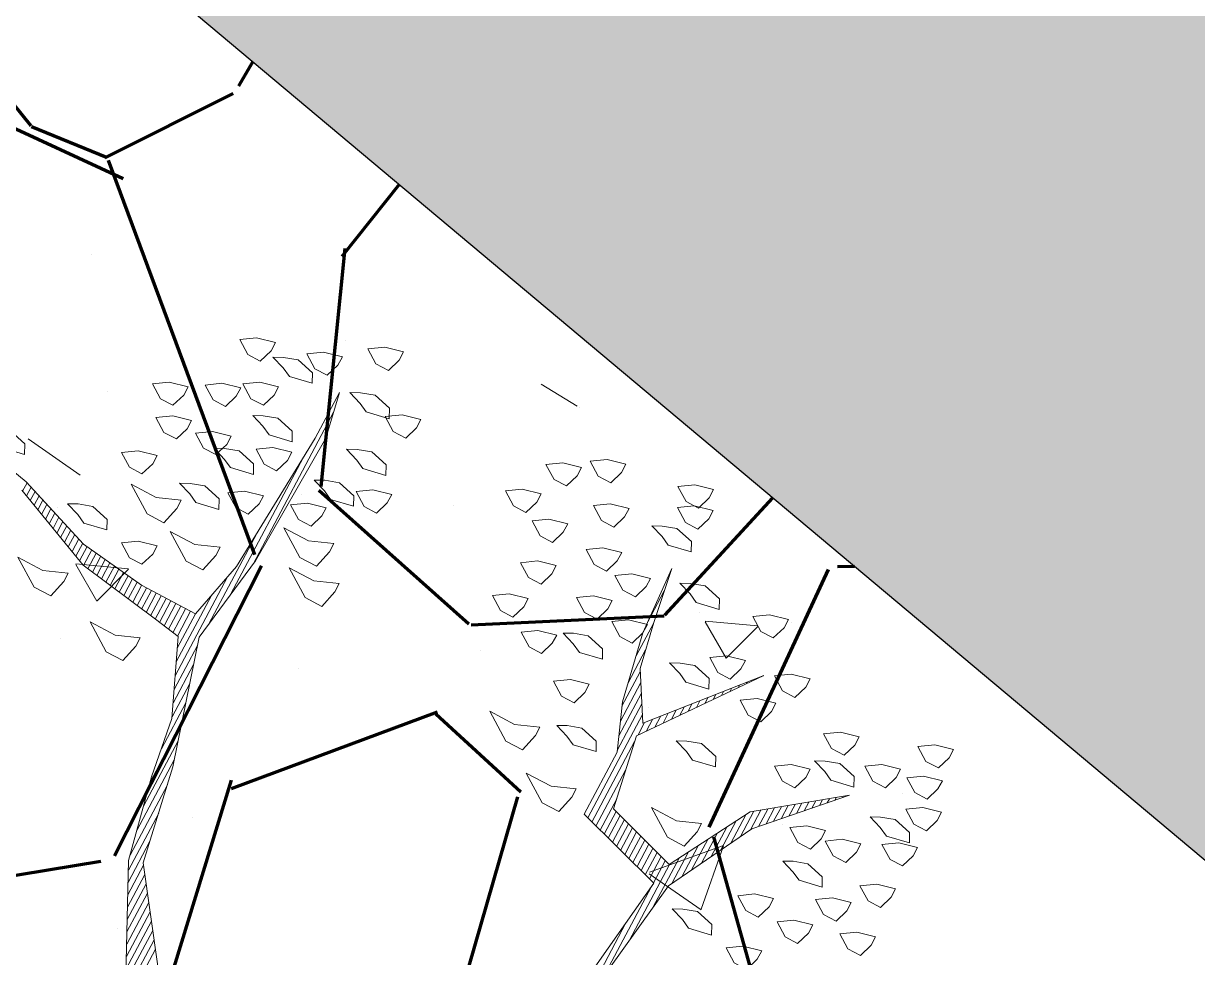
# Model space of a CAD drawing. Header units: millimetres. Extents: x 111 to 1506, y 14 to 566.
# Drawn here: x 245.119 to 246.597, y 194.905 to 196.081 of the extents above; entities that cross this region are included whole.
import ezdxf

# ---------------------------------------------------------------- set-up
doc = ezdxf.new("R2010")
doc.units = ezdxf.units.MM
for name, color, linetype, lineweight in [('ARBOLES', 78, 'Continuous', 5), ('G', 254, 'Continuous', 5), ('GRASS', 56, 'Continuous', 0)]:
    doc.layers.add(name, color=color, linetype=linetype, lineweight=lineweight)

# ---------------------------------------------------------------- blocks, each defined once
blk = doc.blocks.new('*X16')
at = {"color": 0}
for p, q in [((18.6555156481956, 17.35), (18.67269985864967, 17.35)), ((18.64709475297129, 17.33), (18.66564116706458, 17.33)), ((18.65130520058344, 17.34), (18.66917051285712, 17.34)), ((18.63867385774697, 17.31), (18.65858247547949, 17.31)), ((18.64288430535913, 17.32), (18.66211182127204, 17.32)), ((18.63025296252266, 17.29), (18.65152378389441, 17.29)), ((18.63446341013482, 17.3), (18.65505312968695, 17.3)), ((18.62183206729835, 17.27), (18.64446509230932, 17.27)), ((18.6260425149105, 17.28), (18.64799443810187, 17.28)), ((18.61341117207404, 17.25), (18.63740640072424, 17.25)), ((18.61762161968619, 17.26), (18.64093574651678, 17.26)), ((18.60499027684972, 17.23), (18.63034770913915, 17.23)), ((18.60920072446188, 17.24), (18.63387705493169, 17.24)), ((18.59656938162541, 17.21), (18.62328901755407, 17.21)), ((18.60077982923757, 17.22), (18.62681836334661, 17.22)), ((18.58683583847829, 17.18), (18.61885427877958, 17.18)), ((18.58841475633285, 17.19), (18.6201875871901, 17.19)), ((18.59235893401325, 17.2), (18.62152089560061, 17.2)), ((18.58367800276917, 17.16), (18.61618766195855, 17.16)), ((18.58525692062373, 17.17), (18.61752097036907, 17.17)), ((18.58052016706006, 17.14), (18.61352104513752, 17.14)), ((18.58209908491462, 17.15), (18.61485435354803, 17.15)), ((18.57736233135094, 17.12), (18.61085442831648, 17.12)), ((18.5789412492055, 17.13), (18.612187736727, 17.13)), ((18.57420449564182, 17.1), (18.60818781149545, 17.1)), ((18.57578341349638, 17.11), (18.60952111990597, 17.11)), ((18.57104665993271, 17.08), (18.60558236418312, 17.08)), ((18.57262557778726, 17.09), (18.60685450308493, 17.09)), ((18.56788882422359, 17.06), (18.60558236418312, 17.06)), ((18.56946774207815, 17.07), (18.60558236418312, 17.07)), ((18.56473098851447, 17.04), (18.60558236418312, 17.04)), ((18.56630990636903, 17.05), (18.60558236418312, 17.05)), ((18.55982376192278, 17.01), (18.60558236418312, 17.01)), ((18.56149039743592, 17.02), (18.60558236418312, 17.02)), ((18.56315207065991, 17.03), (18.60558236418312, 17.03)), ((18.55649049089649, 16.99), (18.60558236418312, 16.99)), ((18.55815712640963, 17), (18.60558236418312, 17)), ((18.53533679259967, 16.97), (18.60558236418312, 16.97)), ((18.55482385538334, 16.98), (18.60558236418312, 16.98)), ((18.48962336138198, 16.95), (18.69183885072297, 16.95)), ((18.51248007699083, 16.96), (18.64850632738119, 16.96)), ((18.44390993016429, 16.93), (18.52298962115677, 16.93)), ((18.46676664577314, 16.94), (18.55673899029797, 16.94)), ((18.60085592099862, 16.94), (18.78642755911116, 16.94)), ((18.66752134152443, 16.93), (18.94642456837312, 16.93)), ((18.36076918439811, 16.91), (18.4554908828744, 16.91)), ((18.42105321455544, 16.92), (18.48924025201559, 16.92)), ((18.73418676205022, 16.92), (19.04487621135635, 16.92)), ((18.25451729028475, 16.89), (18.38799214459202, 16.89)), ((18.29951644913967, 16.9), (18.4217415137332, 16.9)), ((18.16451897257491, 16.87), (18.30856710266546, 16.87)), ((18.20951813142982, 16.88), (18.35424277545083, 16.88)), ((18.09916202492989, 16.84), (18.16013221953752, 16.84)), ((18.11916165108764, 16.85), (18.2035690653373, 16.85)), ((18.13916127724537, 16.86), (18.25606808400137, 16.86)), ((18.05916277261441, 16.82), (18.13244042947296, 16.82)), ((18.07916239877215, 16.83), (18.14628632450524, 16.83)), ((18.01916352029892, 16.8), (18.10474863940839, 16.8)), ((18.03916314645666, 16.81), (18.11859453444067, 16.81)), ((17.97916426798344, 16.78), (18.07705684934382, 16.78)), ((17.99916389414118, 16.79), (18.0909027443761, 16.79)), ((17.95347657946509, 16.76), (18.04936505927926, 16.76)), ((17.96347639254396, 16.77), (18.06321095431154, 16.77)), ((17.94347676638622, 16.75), (18.03551916424697, 16.75)), ((18.91147064793442, 16.23), (18.97950203149932, 16.23)), ((18.97592273007992, 16.24), (19.0394503215144, 16.24)), ((18.81907843895737, 16.21), (18.88964512979283, 16.21)), ((18.86147158254006, 16.22), (18.92950296610496, 16.22)), ((18.76907937356302, 16.19), (18.85631241952992, 16.19)), ((18.79407890626019, 16.2), (18.87297877466137, 16.2)), ((18.61137850835143, 16.17), (18.82297970926702, 16.17)), ((18.74407984086584, 16.18), (18.83964606439847, 16.18)), ((18.60237867658044, 16.14), (18.66673795882448, 16.14)), ((18.6053786205041, 16.15), (18.72007029524511, 16.15)), ((18.60837856442777, 16.16), (18.77340263166577, 16.16)), ((18.78685527463478, 16.16), (18.81203072739739, 16.16)), ((18.80018835873994, 16.15), (18.82369717598941, 16.15)), ((18.8135214428451, 16.14), (18.83536362458142, 16.14)), ((18.59637878873312, 16.12), (18.64294404768493, 16.12)), ((18.59937873265678, 16.13), (18.64606898927208, 16.13)), ((18.82685452695026, 16.13), (18.84703007317344, 16.13)), ((18.84018761105543, 16.12), (18.85869652176545, 16.12)), ((18.5903789008858, 16.1), (18.63669416451064, 16.1)), ((18.59337884480946, 16.11), (18.63981910609779, 16.11)), ((18.85352069516059, 16.11), (18.87036297035747, 16.11)), ((18.86685377926575, 16.1), (18.88202941894949, 16.1)), ((18.58437901303847, 16.08), (18.63044428133634, 16.08)), ((18.58737895696213, 16.09), (18.63356922292349, 16.09)), ((18.88018686337091, 16.09), (18.89369586754151, 16.09)), ((18.89351994747607, 16.08), (18.90536231613352, 16.08)), ((18.57837912519115, 16.06), (18.62419439816205, 16.06)), ((18.58137906911481, 16.07), (18.6273193397492, 16.07)), ((18.90685303158123, 16.07), (18.91702876472554, 16.07)), ((18.9201861156864, 16.06), (18.92869521331756, 16.06)), ((18.57237923734383, 16.04), (18.61794451498775, 16.04)), ((18.57537918126749, 16.05), (18.6210694565749, 16.05)), ((18.93351919979156, 16.05), (18.94036166190957, 16.05)), ((18.94685228389672, 16.04), (18.95202811050159, 16.04)), ((18.13393872205501, 16.02), (18.47462008168335, 16.02)), ((18.56637934949651, 16.02), (18.61169463181346, 16.02)), ((18.56937929342017, 16.03), (18.61481957340061, 16.03)), ((18.96018536800188, 16.03), (18.96369455909361, 16.03)), ((18.97351845210705, 16.02), (18.97536100768563, 16.02)), ((18.35914787817491, 16.01), (18.5546185863143, 16.01)), ((18.45007184729658, 16), (18.60637502971632, 16)), ((18.56337940557284, 16.01), (18.60856969022631, 16.01)), ((18.98685153621221, 16.01), (18.98702745627764, 16.01)), ((18.52340380987497, 15.99), (18.62437469325829, 15.99)), ((18.57808775741433, 15.98), (18.64237435680026, 15.98)), ((18.59708740226418, 15.97), (18.66037402034223, 15.97)), ((18.61608704711404, 15.96), (18.6783736838842, 15.96)), ((18.63508669196389, 15.95), (18.69637334742616, 15.95)), ((18.65408633681375, 15.94), (18.71437301096814, 15.94)), ((18.67308598166361, 15.93), (18.7323726745101, 15.93)), ((18.69208562651346, 15.92), (18.75037233805207, 15.92)), ((18.71108527136332, 15.91), (18.76278197449397, 15.91)), ((18.73008491621317, 15.9), (18.77042889037781, 15.9)), ((18.74209186251227, 15.89), (18.77807580626165, 15.89)), ((18.75275832979641, 15.88), (18.78572272214549, 15.88)), ((18.76342479708053, 15.87), (18.79336963802934, 15.87)), ((18.77409126436466, 15.86), (18.80101655391318, 15.86)), ((18.78475773164879, 15.85), (18.80866346979703, 15.85)), ((18.79542419893292, 15.84), (18.81631038568087, 15.84)), ((18.80609066621705, 15.83), (18.82395730156471, 15.83)), ((18.81675713350118, 15.82), (18.83160421744856, 15.82)), ((18.82742360078531, 15.81), (18.8392511333324, 15.81)), ((18.83809006806944, 15.8), (18.84689804921624, 15.8)), ((18.84875653535357, 15.79), (18.85454496510008, 15.79)), ((18.8594230026377, 15.78), (18.86219188098393, 15.78))]:
    blk.add_line(p, q, dxfattribs=at)
blk = doc.blocks.new('E1E')
at = {"layer": 'ARBOLES', "ltscale": 0.2}
for p, q in [((94.513813924879, 58.53329226958003), (94.513813924879, 58.53329226958003)), ((94.8623527280112, 58.48263736030007), (94.77647873542257, 58.42824536962853)), ((94.89094025527338, 58.39212429642217), (94.86312690374454, 58.48367866395522)), ((94.6864770946858, 58.45811951674424), (94.6864770946858, 58.45811951674424)), ((94.8894648298828, 58.39052435609668), (94.77577716218515, 58.42768653937529)), ((94.81097978317659, 58.36655758372266), (94.81097978317659, 58.36655758372266)), ((94.89222864670687, 58.34178226368775), (94.89222864670687, 58.34178226368775)), ((94.48649523436407, 58.22464313564175), (94.48649523436407, 58.22464313564175)), ((94.58820873819984, 58.14323738980458), (94.530163800216, 58.19790885420814)), ((94.59765985414963, 58.207038994186), (94.53042211942775, 58.19858580100531)), ((94.58882484806783, 58.14371812412075), (94.5980176745906, 58.20684283878693)), ((94.73628233018229, 58.19350984426982), (94.73628233018229, 58.19350984426982)), ((94.58668975463767, 58.12730982811847), (94.58668975463767, 58.12730982811847)), ((94.88333278133172, 57.96891544010536), (94.88333278133172, 57.96891544010536)), ((95.57534154037165, 57.96048035108042), (95.57534154037165, 57.96048035108042)), ((95.38248794909184, 57.89886420645968), (95.38248794909184, 57.89886420645968)), ((95.11687333372782, 57.82003681935684), (95.11687333372782, 57.82003681935684)), ((94.53756615606588, 57.77084847682004), (94.53756615606588, 57.77084847682004)), ((94.5622270004681, 57.70736696758176), (94.53966375876374, 57.76703385777186)), ((94.78082098942065, 57.77033874477017), (94.78082098942065, 57.77033874477017)), ((94.95159914341154, 57.61486037035097), (94.95159914341154, 57.61486037035097)), ((95.29419891004059, 57.55098130057233), (95.22696117531875, 57.54252810739153)), ((95.28536343615377, 57.48766053579043), (95.2945562626765, 57.5507852504566)), ((95.37292328732354, 57.56222355647473), (95.37292328732354, 57.56222355647473)), ((95.28474799400571, 57.48717981696124), (95.22670305602176, 57.54185128136479)), ((94.7551524150852, 57.47236613730438), (94.7551524150852, 57.47236613730438)), ((95.25430758284556, 57.40231490365856), (95.25430758284556, 57.40231490365856)), ((95.2247004736193, 57.29347188602621), (95.19688712209057, 57.38502625355925)), ((95.08511224783722, 57.3110035342675), (95.08511224783722, 57.3110035342675)), ((94.97762082038861, 57.13258371199407), (94.97762082038861, 57.13258371199407))]:
    blk.add_line(p, q, dxfattribs=at)
for points in [[(95.03086639145106, 58.46856320584383), (94.87909123347872, 58.42436058123693), (94.72655461651465, 58.43437474841679), (94.57904890340221, 58.48559759026106), (94.71283516839792, 58.4126782494365), (94.85886784837535, 58.39976795497062), (94.87268706618902, 58.28122238156019), (94.77731261866705, 58.21537216930123), (94.56908686539593, 58.26293816854176), (94.75780080770703, 58.2066837874434), (94.71013852637024, 58.13869816321624), (94.65089151934664, 58.09672877323423), (94.57863663834969, 58.0489671286803), (94.6732995117283, 58.09891309653078), (94.76217002226377, 58.16186718150372), (94.81562466644384, 58.21684468860853), (94.91318372124424, 58.26028659789749), (94.8942837147305, 58.40774453283898), (95.05906674667624, 58.45773941201769)], [(95.56321503970949, 58.04314782871578), (95.48379453243109, 57.90646477627197), (95.35879658139736, 57.81962986902197), (95.20635973413022, 57.68940196381121), (95.06759245013123, 57.65099159377625), (94.8695781591088, 57.57061183375917), (94.81033115208531, 57.52864244377707), (94.88187445893885, 57.5604998439225), (95.09579280535644, 57.64016779995011), (95.18903253044859, 57.6583052789836), (95.22668288893058, 57.57375251768683), (95.2571177362826, 57.47039938469554), (95.26732919853129, 57.34245362543792), (95.29126010889664, 57.23620436516084)], [(95.28033707250464, 57.34824588000986), (95.27734112138596, 57.49499201096198), (95.24182548533388, 57.62725750548432), (95.2309523337904, 57.669177984138), (95.31474205562569, 57.76104443064212), (95.39350087360916, 57.81170220248195), (95.49898701368288, 57.88984872787414), (95.61021563175149, 58.0251081723391), (95.67154747635657, 58.18491133174194), (95.71636346112, 58.18927997833513), (95.76920630085388, 58.0881111686404), (95.83866477012604, 58.00213479936489)]]:
    blk.add_lwpolyline(points, dxfattribs=at)
for points in [[(94.69312381804392, 58.68447401236021), (94.7155318104258, 58.68665833565665), (94.72422035469087, 58.66714615997278), (94.71990102498256, 58.64184172971707), (94.6982046067441, 58.65556165082903), (94.68011594407056, 58.67868175778828)], [(94.62447669261215, 58.64611255365348), (94.64688468499382, 58.64829687695003), (94.65557322925888, 58.62878470126616), (94.65125389955057, 58.60348027101036), (94.629557481312, 58.6172001921223), (94.61146881863866, 58.64032029908154)], [(94.55943732274515, 58.61715128079395), (94.58184531512691, 58.61933560409061), (94.59053385939195, 58.59982342840662), (94.58621452968364, 58.57451899815104), (94.56451811144524, 58.58823891926299), (94.54642944877165, 58.61135902622213)], [(94.69027752147068, 58.62085703472603), (94.71268551385256, 58.62304135802258), (94.72137405811762, 58.6035291823387), (94.7170547284093, 58.57822475208291), (94.69535831017076, 58.59194467319496), (94.67726964749731, 58.61506478015421)], [(94.49800570844324, 58.59759019378184), (94.5204137008249, 58.59977451707827), (94.52910224509009, 58.58026234139451), (94.52478291538178, 58.55495791113871), (94.5030864971433, 58.56867783225078), (94.48499783446974, 58.59179793921002)], [(94.75678992447278, 58.61150576020717), (94.77919791685456, 58.61369008350385), (94.7878864611196, 58.59417790781974), (94.7835671314114, 58.56887347756405), (94.76187071317284, 58.58259339867611), (94.7437820504994, 58.60571350563525)], [(94.57249508156694, 58.55282249917064), (94.57320665571017, 58.56872674357912), (94.55222181161518, 58.59835090909967), (94.54211011906334, 58.58605459596633), (94.54719090776352, 58.55714223443525), (94.56238338901531, 58.54052618603729), (94.57467968884536, 58.53041419620072)], [(94.84210256429144, 58.59493862313756), (94.86451055667332, 58.59712294643411), (94.87319910093849, 58.57761077075036), (94.86887977123017, 58.55230634049455), (94.8471833529916, 58.56602626160638), (94.82909469031816, 58.58914636856574)], [(94.71781618740091, 58.52400796029615), (94.7185277615444, 58.53991220470463), (94.69754291744918, 58.56953637022507), (94.68743122489755, 58.55724005709196), (94.69251201359764, 58.52832769556077), (94.70770449484932, 58.51171164716304), (94.72000079467949, 58.50159965732635)], [(94.46767063078804, 58.56070125438218), (94.49007862316981, 58.56288557767884), (94.49876716743499, 58.54337340199497), (94.49444783772668, 58.51806897173928), (94.47275141948823, 58.53178889285122), (94.45466275681466, 58.55490899981037)], [(94.62381500331713, 58.56008727304963), (94.646222995699, 58.56227159634618), (94.65491153996406, 58.5427594206622), (94.65059221025574, 58.51745499040651), (94.62889579201729, 58.53117491151856), (94.61080712934373, 58.55429501847771)], [(94.77924780170306, 58.54356904730825), (94.80165579408474, 58.54575337060493), (94.81034433834992, 58.52624119492116), (94.80602500864158, 58.50093676466535), (94.78432859040316, 58.51465668577729), (94.76623992772959, 58.53777679273644)], [(94.42503925330291, 58.53392430481942), (94.44744724568471, 58.53610862811597), (94.45613578994985, 58.5165964524321), (94.45181646024155, 58.49129202217628), (94.4301200420031, 58.50501194328824), (94.41203137932956, 58.52813205024749)], [(94.50674413755671, 58.50795698190272), (94.52915212993848, 58.51014130519915), (94.53784067420355, 58.49062912951517), (94.53352134449521, 58.46532469925947), (94.51182492625679, 58.47904462037142), (94.49373626358332, 58.50216472733067)], [(94.6534883916775, 58.51095093184522), (94.67589638405927, 58.51313525514175), (94.68458492832423, 58.49362307945789), (94.680265598616, 58.46831864920209), (94.65856918037755, 58.48203857031404), (94.64048051770412, 58.50515867727329)], [(94.894233829882, 58.47786556903445), (94.89494540402531, 58.49376981344282), (94.87396055993023, 58.52339397896336), (94.86384886737862, 58.51109766583026), (94.86892965607856, 58.48218530429919), (94.88412213733038, 58.46556925590134), (94.89641843716042, 58.45545726606456)], [(94.58631429938072, 58.43427692576021), (94.58702587352393, 58.4501811701687), (94.56604102942872, 58.47980533568925), (94.55592933687709, 58.46750902255603), (94.56101012557717, 58.43859666102495), (94.57620260682884, 58.42198061262699), (94.5884989066589, 58.41186862279044)], [(94.52559425922199, 58.43062008315648), (94.54800225160379, 58.43280440645303), (94.55669079586883, 58.41329223076916), (94.55237146616051, 58.38798780051346), (94.53067504792207, 58.40170772162529), (94.51258638524864, 58.42482782858467)], [(94.61451465460577, 58.42345313193417), (94.63692264698757, 58.42563745523072), (94.64561119125273, 58.40612527954686), (94.6412918615444, 58.38082084929105), (94.61959544330595, 58.394540770403), (94.6015067806324, 58.41766087736236)], [(94.79454005265181, 58.38671092651968), (94.82345198202023, 58.39179137710214), (94.83503670770705, 58.3657751428571), (94.8263980482904, 58.31516628234549), (94.80902095976029, 58.35419063371322), (94.78153217867832, 58.38091867194775)], [(94.53001335862714, 58.31568244102145), (94.55242135100904, 58.31786676431811), (94.56110989527421, 58.29835458863413), (94.55679056556578, 58.27305015837843), (94.53509414732723, 58.2867700794905), (94.51700548465388, 58.30989018644964)], [(94.59362958020759, 58.31283522506389), (94.61603757258938, 58.31501954836043), (94.62472611685443, 58.29550737267656), (94.62040678714622, 58.27020294242077), (94.59871036890767, 58.28392286353282), (94.58062170623423, 58.30704297049196)], [(94.73244674905494, 58.28112455890351), (94.73315832319832, 58.297028803312), (94.71217347910323, 58.32665296883265), (94.70206178655135, 58.31435665569943), (94.70714257525145, 58.28544429416824), (94.72233505650335, 58.26882824577028), (94.73463135633341, 58.25871625593372)], [(94.50043973996391, 58.22457670983514), (94.52284773234571, 58.22676103313158), (94.53153627661086, 58.20724885744782), (94.52721694690256, 58.18194442719202), (94.505520528664, 58.19566434830396), (94.48743186599056, 58.21878445526321)], [(94.59007170949104, 58.23331400302122), (94.61247970187279, 58.23549832631788), (94.62116824613796, 58.2159861506339), (94.61684891642963, 58.19068172037821), (94.5951524981912, 58.20440164149004), (94.57706383551763, 58.2275217484494)], [(94.66745726403649, 58.18204224984861), (94.66816883817994, 58.19794649425721), (94.64718399408473, 58.22757065977775), (94.63707230153288, 58.21527434664453), (94.64215309023294, 58.18636198511359), (94.65734557148485, 58.1697459367155), (94.66964187131492, 58.15963394687894)], [(94.91176057295769, 58.22847810908051), (94.94067250232607, 58.23355855966297), (94.95225722801291, 58.20754232541792), (94.94361856859624, 58.15693346490632), (94.92624148006615, 58.19595781627395), (94.89875269898417, 58.22268585450847)], [(94.8604905360559, 58.15109229900614), (94.86120211019914, 58.16699654341464), (94.84021726610405, 58.19662070893507), (94.8301055735523, 58.18432439580197), (94.83518636225234, 58.15541203427089), (94.85037884350416, 58.13879598587281), (94.86267514333431, 58.12868399603627)], [(94.58077136077956, 58.09667986190588), (94.58148293492302, 58.11258410631449), (94.56049809082779, 58.1422082718348), (94.55038639827595, 58.12991195870158), (94.55546718697616, 58.10099959717063), (94.57065966822793, 58.08438354877266), (94.582955968058, 58.074271558936)], [(94.89737943554606, 58.12075632949614), (94.92629136491458, 58.12583678007871), (94.93787609060136, 58.09982054583342), (94.92923743118484, 58.04921168532205), (94.91186034265459, 58.08823603668979), (94.88437156157276, 58.11496407492432)], [(94.6732995117283, 58.09891309653078), (94.6957075041102, 58.10109741982732), (94.70439604837536, 58.08158524414334), (94.70007671866705, 58.05628081388765), (94.67838030042849, 58.0700007349996), (94.66029163775505, 58.09312084195885)], [(94.79834734761066, 58.11562696758531), (94.82075533999244, 58.117811290882), (94.8294438842576, 58.098299115198), (94.82512455454928, 58.07299468494221), (94.80342813631071, 58.08671460605426), (94.78533947363728, 58.10983471301351)], [(94.766589121669, 58.04692953936868), (94.76730069581222, 58.06283378377729), (94.74631585171714, 58.09245794929783), (94.7362041591654, 58.08016163616462), (94.74128494786548, 58.05124927463365), (94.75647742911728, 58.03463322623558), (94.76877372894731, 58.02452123639902)], [(94.62634880453498, 58.04683171671211), (94.64875679691673, 58.04901604000865), (94.65744534118168, 58.02950386432489), (94.65312601147357, 58.00419943406909), (94.63142959323505, 58.01791935518092), (94.6133409305616, 58.04103946214017)], [(94.56059786052474, 58.00196619944408), (94.56130943466809, 58.01787044385257), (94.54032459057285, 58.04749460937312), (94.53021289802125, 58.03519829624), (94.5352936867212, 58.00628593470882), (94.550486167973, 57.98966988631097), (94.56278246780305, 57.9795578964743)], [(94.69286120753695, 58.03748044219314), (94.71526919991872, 58.0396647654898), (94.72395774418388, 58.02015258980581), (94.71963841447555, 57.99484815955001), (94.69794199623712, 58.00856808066197), (94.67985333356357, 58.03168818762121)], [(94.48829309467935, 58.02432559108551), (94.51070108706101, 58.02650991438217), (94.51938963132616, 58.00699773869819), (94.51507030161785, 57.98169330844238), (94.49337388337943, 57.99541322955455), (94.47528522070586, 58.0185333365137)], [(94.7911817213291, 58.02670555969545), (94.813589713711, 58.028889882992), (94.82227825797605, 58.00937770730813), (94.81795892826773, 57.98407327705232), (94.79626251002917, 57.99779319816439), (94.77817384735573, 58.02091330512364)], [(94.46806970957589, 57.99973296481929), (94.49047770195776, 58.00191728811586), (94.49916624622281, 57.98240511243186), (94.49484691651449, 57.95710068217606), (94.47315049827594, 57.9708206032881), (94.45506183560262, 57.99394071024726)], [(94.63651038193524, 57.98900699364985), (94.65891837431688, 57.99119131694651), (94.66760691858204, 57.97167914126252), (94.66328758887371, 57.94637471100672), (94.64159117063518, 57.96009463211877), (94.62350250796172, 57.98321473907804)], [(94.79123160617762, 57.95658452350021), (94.81363959855929, 57.95876884679664), (94.82232814282445, 57.93925667111277), (94.81800881311614, 57.91395224085708), (94.79631239487769, 57.92767216196903), (94.77822373220422, 57.95079226892815)], [(94.58666349331992, 57.94342967239248), (94.60907148570169, 57.94561399568902), (94.61776002996672, 57.92610182000526), (94.61344070025841, 57.90079738974945), (94.59174428201996, 57.9145173108614), (94.57365561934664, 57.93763741782065)], [(94.72690381045393, 57.94352749504929), (94.7493118028357, 57.94571181834571), (94.75800034710088, 57.92619964266196), (94.75368101739257, 57.90089521240616), (94.73198459915415, 57.9146151335181), (94.71389593648055, 57.93773524047724)], [(94.67416074041708, 57.90445423235318), (94.69656873279898, 57.90663855564973), (94.70525727706392, 57.88712637996586), (94.70093794735573, 57.86182194971006), (94.67924152911716, 57.875541870822), (94.66115286644384, 57.89866197778115)], [(94.54911290453485, 57.88774036129853), (94.57152089691671, 57.88992468459507), (94.58020944118168, 57.8704125089112), (94.57589011147344, 57.84510807865539), (94.55419369323505, 57.85882799976734), (94.5361050305616, 57.88194810672648)], [(94.60480204084197, 57.85018852923785), (94.62721003322365, 57.8523728525345), (94.6358985774888, 57.83286067685053), (94.6315792477805, 57.80755624659472), (94.60988282954206, 57.82127616770678), (94.59179416686848, 57.84439627466603)], [(94.67781838083059, 57.84373338200503), (94.70022637321236, 57.84591770530146), (94.70891491747757, 57.8264055296177), (94.7045955877692, 57.80110109936189), (94.6828991695308, 57.81482102047384), (94.66481050685722, 57.8379411274331)], [(95.00245331056742, 57.76227239330754), (95.03136523993594, 57.76735284389001), (95.04294996562264, 57.74133660964484), (95.03431130620609, 57.69072774913325), (95.01693421767588, 57.72975210050097), (94.98944543659405, 57.75648013873563)], [(94.971406658769, 57.70947920949952), (95.00031858813752, 57.71455966008197), (95.01190331382423, 57.68854342583681), (95.00326465440769, 57.63793456532532), (94.98588756587758, 57.67695891669295), (94.95839878479565, 57.7036869549276)], [(94.85647051543847, 57.70506165157807), (94.87887850782026, 57.70724597487462), (94.8875670520853, 57.68773379919075), (94.88324772237699, 57.66242936893496), (94.86155130413856, 57.6761492900469), (94.84346264146512, 57.69926939700603)], [(94.92013662186731, 57.63209339942505), (94.92084819601057, 57.64799764383365), (94.89986335191536, 57.67762180935408), (94.88975165936372, 57.66532549622074), (94.8948324480638, 57.6364131346899), (94.91002492931563, 57.61979708629183), (94.92232122914555, 57.60968509645526)], [(94.85291264472193, 57.6255404295354), (94.85362421886526, 57.64144467394389), (94.83263937477017, 57.67106883946443), (94.82252768221831, 57.65877252633133), (94.82760847091848, 57.62986016480015), (94.84280095217028, 57.61324411640229), (94.8550972520003, 57.60313212656551)], [(94.94686394395731, 57.65958215297739), (94.9692719363391, 57.66176647627394), (94.97796048060415, 57.64225430059007), (94.97364115089584, 57.61694987033425), (94.95194473265741, 57.63066979144621), (94.93385606998407, 57.65378989840546)], [(94.751695949508, 57.64281937059439), (94.77410394188988, 57.64500369389104), (94.78279248615493, 57.62549151820706), (94.77847315644662, 57.60018708795126), (94.75677673820817, 57.61390700906331), (94.73868807553472, 57.63702711602245)], [(95.29024922566241, 57.64102633792474), (95.3191611550308, 57.64610678850708), (95.33074588071777, 57.6200905542618), (95.32210722130098, 57.56948169375033), (95.30473013277086, 57.60850604511817), (95.27724135168901, 57.6352340833527)], [(94.79585024497685, 57.56116273658363), (94.79656181912009, 57.57706698099211), (94.77557697502485, 57.60669114651254), (94.76546528247324, 57.59439483337944), (94.7705460711733, 57.56548247184825), (94.78573855242512, 57.54886642345053), (94.79803485225516, 57.53875443361385)], [(95.11027371246486, 57.60764750714365), (95.13918564183341, 57.61272795772622), (95.15077036752008, 57.58671172348107), (95.14213170810356, 57.53610286296957), (95.12475461957335, 57.57512721433731), (95.09726583849165, 57.60185525257184)], [(95.0105300503862, 57.58661390082448), (95.03293804276794, 57.58879822412103), (95.04162658703301, 57.56928604843704), (95.0373072573247, 57.54398161818136), (95.01561083908622, 57.55770153929329), (94.99752217641279, 57.58082164625243)], [(94.93609056211076, 57.56126055924032), (94.95849855449266, 57.56344488253687), (94.96718709875759, 57.543932706853), (94.96286776904941, 57.51862827659721), (94.94117135081095, 57.53234819770914), (94.92308268813751, 57.55546830466828)], [(95.08359627522331, 57.51003771739606), (95.08430784936665, 57.52594196180466), (95.06332300527143, 57.55556612732497), (95.05321131271982, 57.54326981419175), (95.05829210141987, 57.5143574526608), (95.07348458267157, 57.49774140426285), (95.08578088250162, 57.48762941442628)], [(94.70911445687142, 57.54592138483603), (94.73152244925319, 57.54810570813269), (94.74021099351823, 57.52859353244871), (94.73589166380992, 57.50328910219291), (94.71419524557147, 57.51700902330509), (94.69610658289801, 57.54012913026421)], [(94.93324426553751, 57.49764358160625), (94.93395583968088, 57.51354782601474), (94.91297099558577, 57.54317199153517), (94.90285930303403, 57.53087567840196), (94.90794009173412, 57.50196331687089), (94.9231325729858, 57.48534726847303), (94.93542887281609, 57.47523527863636)], [(95.00986836109126, 57.50058862022051), (95.0105799352347, 57.51649286462889), (94.9895950911395, 57.54611703014955), (94.97948339858787, 57.53382071701621), (94.98456418728784, 57.50490835548525), (94.99975666853963, 57.48829230708728), (95.01205296836969, 57.47818031725061)], [(95.18405151144535, 57.54697556812385), (95.20645950382723, 57.5491598914205), (95.21514804809219, 57.52964771573664), (95.21082871838408, 57.50434328548082), (95.18913230014554, 57.51806320659266), (95.17104363747208, 57.54118331355214)], [(95.11250820459185, 57.51511816797851), (95.14142013396022, 57.52019861856098), (95.15300485964707, 57.4941823843158), (95.14436620023041, 57.4435735238042), (95.12698911170031, 57.48259787517195), (95.09950033061834, 57.50932591340658)], [(94.78650001141683, 57.49464963166353), (94.80890800379863, 57.49683395496008), (94.81759654806379, 57.47732177927621), (94.81327721835548, 57.4520173490204), (94.79158080011706, 57.46573727013235), (94.77349213744348, 57.4888573770916)], [(95.31565316916289, 57.49646453026905), (95.34456509853129, 57.50154498085162), (95.35614982421811, 57.47552874660646), (95.34751116480145, 57.42491988609486), (95.33013407627135, 57.4639442374626), (95.30264529518936, 57.49067227569724)], [(94.85448544755405, 57.44698580976629), (94.85519702169736, 57.46289005417491), (94.83421217760215, 57.49251421969534), (94.82410048505044, 57.48021790656212), (94.82918127375049, 57.45130554503105), (94.84437375500231, 57.4346894966332), (94.85667005483235, 57.42457750679664)], [(94.99325273155287, 57.48539617980139), (95.01566072393479, 57.48758050309781), (95.02434926819984, 57.46806832741395), (95.0200299384914, 57.44276389715825), (94.99833352025296, 57.45648381827021), (94.98024485757949, 57.47960392522945)], [(94.89061288805243, 57.47086663204328), (94.91302088043419, 57.47305095533993), (94.92170942469936, 57.45353877965583), (94.91739009499105, 57.42823434940014), (94.89569367675259, 57.44195427051209), (94.87760501407905, 57.46507437747133)], [(95.23618277703592, 57.42990251402073), (95.23689435117915, 57.44580675842922), (95.21590950708405, 57.47543092394965), (95.20579781453232, 57.46313461081654), (95.2108786032324, 57.43422224928547), (95.22607108448419, 57.41760620088761), (95.23836738431434, 57.40749421105082)], [(94.93690190595105, 57.43692273125809), (94.9593098983328, 57.43910705455465), (94.96799844259786, 57.41959487887065), (94.96367911288954, 57.39429044861497), (94.94198269465113, 57.4080103697269), (94.9238940319777, 57.43113047668616)], [(95.02582230133491, 57.42975578003568), (95.04823029371668, 57.43194010333222), (95.05691883798174, 57.41242792764835), (95.05259950827343, 57.38712349739266), (95.03090309003498, 57.40084341850461), (95.01281442736155, 57.42396352546375)], [(95.09955021546685, 57.43920487721133), (95.12195820784865, 57.44138920050788), (95.13064675211369, 57.42187702482389), (95.12632742240535, 57.39657259456821), (95.10463100416693, 57.41029251568015), (95.08654234149358, 57.4334126226393)], [(94.85306229926736, 57.41517732094921), (94.87547029164914, 57.41736164424587), (94.88415883591429, 57.397849468562), (94.87983950620598, 57.37254503830619), (94.85814308796755, 57.38626495941814), (94.840054425294, 57.40938506637739)], [(94.99838340510149, 57.38636278207484), (95.02079139748324, 57.38854710537139), (95.02947994174829, 57.36903492968751), (95.02516061203998, 57.34373049943171), (95.00346419380156, 57.35745042054378), (94.98537553112808, 57.38057052750303)], [(95.2637713278147, 57.26293240339535), (95.26448290195805, 57.27883664780396), (95.24349805786294, 57.30846081332429), (95.23338636531106, 57.29616450019118), (95.23846715401129, 57.2672521386601), (95.25365963526308, 57.25063609026213), (95.26595593509312, 57.2405241004256)]]:
    blk.add_lwpolyline(points, close=True, dxfattribs=at)
at = {"layer": 'ARBOLES', "ltscale": 0.2, "xscale": 0.8372139817761642, "yscale": 0.8372139817761642, "zscale": 0.8372139817761642, "rotation": 204.0028523145856}
blk.add_blockref('*X16', (103.6395475192941, 76.97354757922794), dxfattribs=at)

msp = doc.modelspace()

# ---------------------------------------------------------------- hatches: boundary and pattern name
at = {"layer": 'G', "lineweight": 100, "ltscale": 1000}
h = msp.add_hatch(dxfattribs=at)
h.set_pattern_fill('AR-HBONE', color=256, scale=0.04599999999999999, angle=-22.08522832086834, style=0)
h.set_pattern_definition([(22.91477167913166, (780.1915654754396, 1619.018740354482), (0.097837146278343, 0.2411221532918743), [0.5519999999999998, -0.1839999999999999]), (112.9147716791316, (780.3610451252397, 1619.090382857996), (0.097837146278343, 0.2411221532918743), [0.5519999999999999, -0.184])])
h.paths.add_polyline_path([(252.7472098018391, 189.8744963318399), (232.5664507108874, 206.8081638419349), (234.9179405566469, 206.7931405136396), (254.8604578810474, 190.0593815819886)])
h = msp.add_hatch(dxfattribs=at)
h.set_pattern_fill('AR-HBONE', color=256, scale=0.04599999999999999, angle=-22.08522832086834, style=0)
h.set_pattern_definition([(22.91477167913166, (777.2314303348064, 1670.63462945394), (0.097837146278343, 0.2411221532918743), [0.5519999999999998, -0.1839999999999999]), (112.9147716791316, (777.4009099846065, 1670.706271957454), (0.097837146278343, 0.2411221532918743), [0.5519999999999999, -0.184])])
edge = h.paths.add_edge_path()
edge.add_line((221.7473892507877, 201.0769939762462), (222.2417687523686, 203.5668404504517))
edge.add_line((222.2417687523686, 203.5668404504517), (283.2526508513097, 176.1821522132281))
edge.add_line((283.2526508513097, 176.1821522132281), (282.6155355253268, 174.2758931804485))
edge.add_line((282.6155355253268, 174.2758931804485), (222.0444349454494, 201.4631858158104))
at = {"layer": 'GRASS', "lineweight": 100, "ltscale": 1000, "true_color": 0x261a0d}
h = msp.add_hatch(dxfattribs=at)
h.set_pattern_fill('GRAVEL', color=28, scale=1.7, angle=-112.0852283208683)
h.set_pattern_definition([(115.9275591831317, (831.6558656637125, 1675.660298218435), (-9.063970477445864, 18.35468439347277), [0.2287111999999999, -22.64244968002528]), (72.8845124071316, (831.555865075233, 1675.865989448933), (-6.094838201485775, -19.54233730385667), [0.3924755999999997, -38.85507209409096]), (20.42521875713165, (831.6713700878337, 1676.241083559876), (-23.71965007661784, -8.721708562133985), [0.2767395999999996, -27.39725541336946]), (155.1884606851316, (831.5268325152146, 1677.015230115834), (30.86609512533933, -14.35876637157613), [0.3574045999999995, -35.38304867076923]), (180.7484258571317, (831.2024189288271, 1677.165209530979), (22.09903787548946, 0.2062158521636182), [0.3504634999999995, -34.69593431775004]), (245.1884606851316, (830.8519848498462, 1677.160631727058), (14.35876637157613, 30.86609512533933), [0.3574045999999996, -35.38304867076924]), (285.6090121458317, (830.7020054347012, 1676.836218140671), (-7.443358276317301, 26.87017710344271), [0.4726492999999999, -46.79224253315719]), (320.1701000540316, (830.8291817005419, 1676.381000393426), (30.18157129471496, -25.08869773786675), [0.4462295999999997, -44.17674654458273]), (9.344337294131659, (831.1718635674623, 1676.095185526626), (25.59182681762635, 4.292831249492636), [0.358615, -35.5029242865393]), (63.15112998813171, (831.5257202655963, 1676.153412987378), (-8.606190085402462, -16.68872350462789), [0.4094144, -20.06129638394691]), (110.3122094771315, (831.7106275701623, 1676.518692727739), (-9.657796932637883, 25.93408873293846), [0.5294615999999999, -52.41673750815132]), (26.72884651313167, (830.8782964886014, 1675.462110988985), (13.92580708083157, 7.191793736437567), [0.1807116999999998, -17.89053618164897]), (59.38400606913165, (831.039698945973, 1675.543389810054), (-11.45980388463115, -19.20007538854451), [0.3438028999999997, -34.03656940746687]), (112.9147716791316, (831.2147918799569, 1675.83926725845), (-1.575263513412269, 0.6391751429081425), [0.2404157, -2.163747356034269]), (91.11336219313161, (831.4485657615699, 1675.872834687239), (-0.04534868771620765, -9.154667852878214), [0.1294685999999998, -12.81734567996862]), (179.7161811651316, (831.4460501161713, 1676.002278387466), (5.36496568314527, -0.3422619153127439), [0.1830950999999999, -8.971685072128647]), (278.8785282112316, (831.2629567591134, 1676.00318536122), (1.233001598100129, -6.004140826053566), [0.2973793, -9.615238921237006]), (49.4798228561317, (831.3088542038845, 1675.709370071347), (-2.853613799228716, -2.511351883916598), [0.2150346999999999, -5.160837322286275]), (264.3043120131317, (831.8167716990579, 1676.915931225245), (-1.665960888844636, -17.67016056284828), [0.3012399999999996, -29.82283674933795]), (318.2609476210316, (831.7868751004343, 1676.616177670819), (-14.77119807590796, 13.33198062564363), [0.2527236999999999, -25.01959317044229]), (181.1133621931316, (831.6239069065672, 1675.581535042765), (9.154667852878212, -0.04534868771621606), [0.2589354999999999, -12.68787877996863]), (231.5252313451316, (831.3650195061147, 1675.576503751967), (11.11754196931903, 13.83510970539912), [0.3012399999999996, -29.82283674933727]), (227.3587264591317, (830.8401083207423, 1677.312219813848), (6.346402741365738, 6.597967281245549), [0.2904959999999997, -14.23431036703974]), (182.6899122481317, (830.6433244870724, 1677.098528160277), (20.52377436207706, 0.8453909950718471), [0.2434025999999999, -24.09689320756919]), (314.7161811655316, (830.0422516417256, 1676.204957550539), (6.597967281245471, -6.346402741365628), [0.2589354999999999, -12.68787877996862]), (265.2687963154316, (830.2244380250287, 1676.020957219727), (2.00822280415695, 23.03512624599356), [0.2849726999999996, -28.21222014420798]), (317.3587264595316, (830.3554474617506, 1676.976836672111), (-6.597967281245432, 6.346402741365659), [0.1452479999999997, -14.37955836703973]), (349.2247041531316, (830.0806021503, 1676.299473361343), (6.940229196557683, -0.9814370582204304), [0.08668299999999995, -8.581650173107754]), (53.87852821113169, (830.1657570773997, 1676.283267239332), (-3.492788942136906, -4.086615397328875), [0.3504634999999999, -6.658816063550089]), (73.92377763613156, (830.372355281652, 1676.566361184869), (-4.816487915669533, -16.391810277032), [0.3247849999999997, -32.15366939672273]), (191.6048392051316, (831.1211830429066, 1676.060711124082), (3.789702169732906, 0.2969132275959935), [0.2451773999999997, -5.884259768288793]), (241.0719982661315, (830.8810174098645, 1676.011391060158), (-14.01650445626399, -25.501129442194), [0.4280497999999999, -42.3768564608481]), (308.8601675800316, (830.673965718735, 1675.636750436092), (-8.470144022253866, 10.77528005400675), [0.1750251999999999, -17.32754603967789]), (337.9147716791317, (830.7837806777968, 1675.500461497559), (2.21443865632056, 0.9360883705041902), [0.102, -1.598]), (8.171208843131655, (830.4323966899125, 1676.57869120085), (-13.58354516551939, -1.826828053292215), [0.2361708, -23.38098398206466]), (295.9275591833316, (830.6661705715256, 1676.61225862964), (9.063970477445858, -18.35468439347265), [0.4574223999999998, -22.41373848002528]), (247.9147716791316, (830.8661717484846, 1676.200876168645), (0.9360883705041905, -2.21443865632056), [0.4419999999999999, -1.258]), (213.2196181481317, (830.6999862113285, 1675.791307655157), (-17.41859602296829, -11.27840913376679), [0.2687937999999995, -26.61056631143137]), (141.9693757781317, (830.4751197265433, 1675.644049161275), (-5.661878910741299, 4.131964085045179), [0.2475233999999999, -12.12866341177684]), (95.56074704313163, (830.2801498403817, 1675.796544221819), (-3.608307418868343, 36.32175818391693), [0.4030104999999996, -39.89810610984092]), (63.34085041913167, (830.2410976339172, 1676.197658825355), (9.884540371218755, 19.83925053145262), [0.4263582999999996, -42.20942479354709])])
h.paths.add_polyline_path([(252.7472098018391, 189.8744963318399), (236.2912830150011, 197.2607266109126), (243.2220114249691, 197.8670867767619)])

# ---------------------------------------------------------------- linework, layer by layer
msp.add_line((252.7472098018391, 189.8744963318399), (243.2220114249691, 197.8670867767619))

# ---------------------------------------------------------------- block references
at = {"layer": 'ARBOLES', "color": 0, "xscale": 0.8310831642732953, "yscale": 0.8310831642732953, "zscale": 0.8310831642732953, "rotation": 218.0875778470351}
msp.add_blockref('E1E', (278.0410361161279, 281.8534995771867), dxfattribs=at)

doc.saveas('drawing.dxf')
